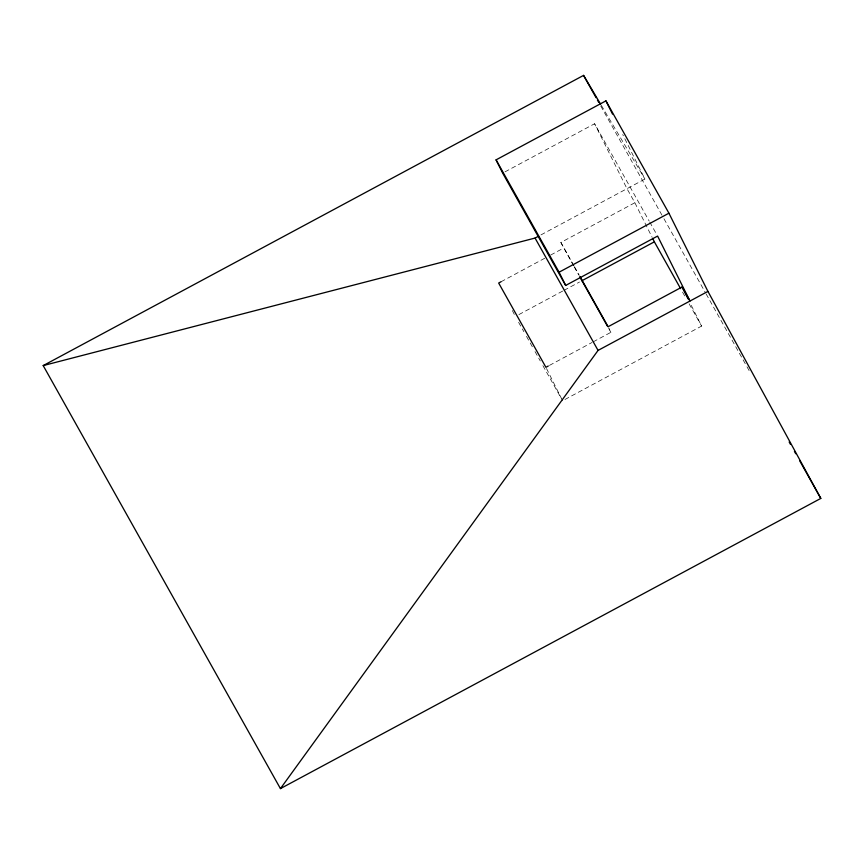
<?xml version="1.0" encoding="UTF-8"?>
<svg xmlns="http://www.w3.org/2000/svg" width="864" height="864" viewBox="0 0 864 864"><rect width="100%" height="100%" fill="white"/><g stroke="black" fill="none" stroke-linecap="round" stroke-linejoin="round"><path stroke-width="0.65" stroke-dasharray="4.32 3.24" d="M505.03 171.839L594.605 123.736L649.069 220.86M540.95 234.9L644.922 179.053L622.728 134.546M573.502 265.615L560.866 242.471L634.867 202.738L626.983 188.687L594.605 123.736M501.023 281.772L544.752 258.239M550.66 255.053L563.652 248.054M518.908 314.582L562.864 290.963M564.052 290.326L579.506 282.031M549.461 365.386L592.002 342.49M593.179 341.852L610.902 332.316L608.677 327.845M564.97 399.47L701.6 326.084L690.379 303.577M601.29 105.332L644.922 179.053M600.707 105.937L663.304 217.566M663.962 218.743L705.478 292.766M706.136 293.944L746.334 365.623M746.993 366.8L749.628 371.498M649.728 222.037L656.942 234.911M682.571 292.151L685.854 298.004M689.137 303.858L701.6 326.084M560.866 242.471L573.998 265.874M574.646 267.041L579.247 275.238M574.15 266.782L578.75 274.968M608.936 328.806L610.902 332.316M518.616 322.348L523.876 331.7M526.5 336.388L532.408 346.918M535.032 351.594L540.281 360.958M542.905 365.645L562.594 400.745M634.867 202.738L651.996 237.092M546.512 368.496L561.395 398.358M512.363 310.522L515.344 316.494"/><path stroke-width="1.3" d="M600.61 104.177L583.567 75.384L43.2 365.591L280.433 788.616L598.061 350.406L707.929 291.395L668.93 213.203L605.934 100.861L496.066 159.862L502.675 173.113L565.672 285.444L657.601 236.077L689.99 301.028L682.106 286.988L608.116 326.722L579.895 276.404M43.2 365.591L535.054 238.064L538.596 236.164M501.023 281.772L498.668 283.046L545.908 367.297L548.273 366.023M565.672 285.444L559.073 272.203L668.93 213.203M581.882 280.757L654.361 241.834L652.579 238.28M280.433 788.616L820.8 498.409L707.929 291.395M583.567 75.384L596.084 97.708M597.402 100.051L598.73 102.406M789.167 442.001L790.484 444.355M794.437 451.408L795.755 453.751M799.708 460.804L820.8 498.409M654.361 241.834L680.605 288.641M580.057 277.312L607.619 326.462M496.066 159.862L559.073 272.203M535.054 238.064L598.061 350.406M605.934 100.861L612.533 114.091M682.106 286.988L688.014 298.836"/></g></svg>
